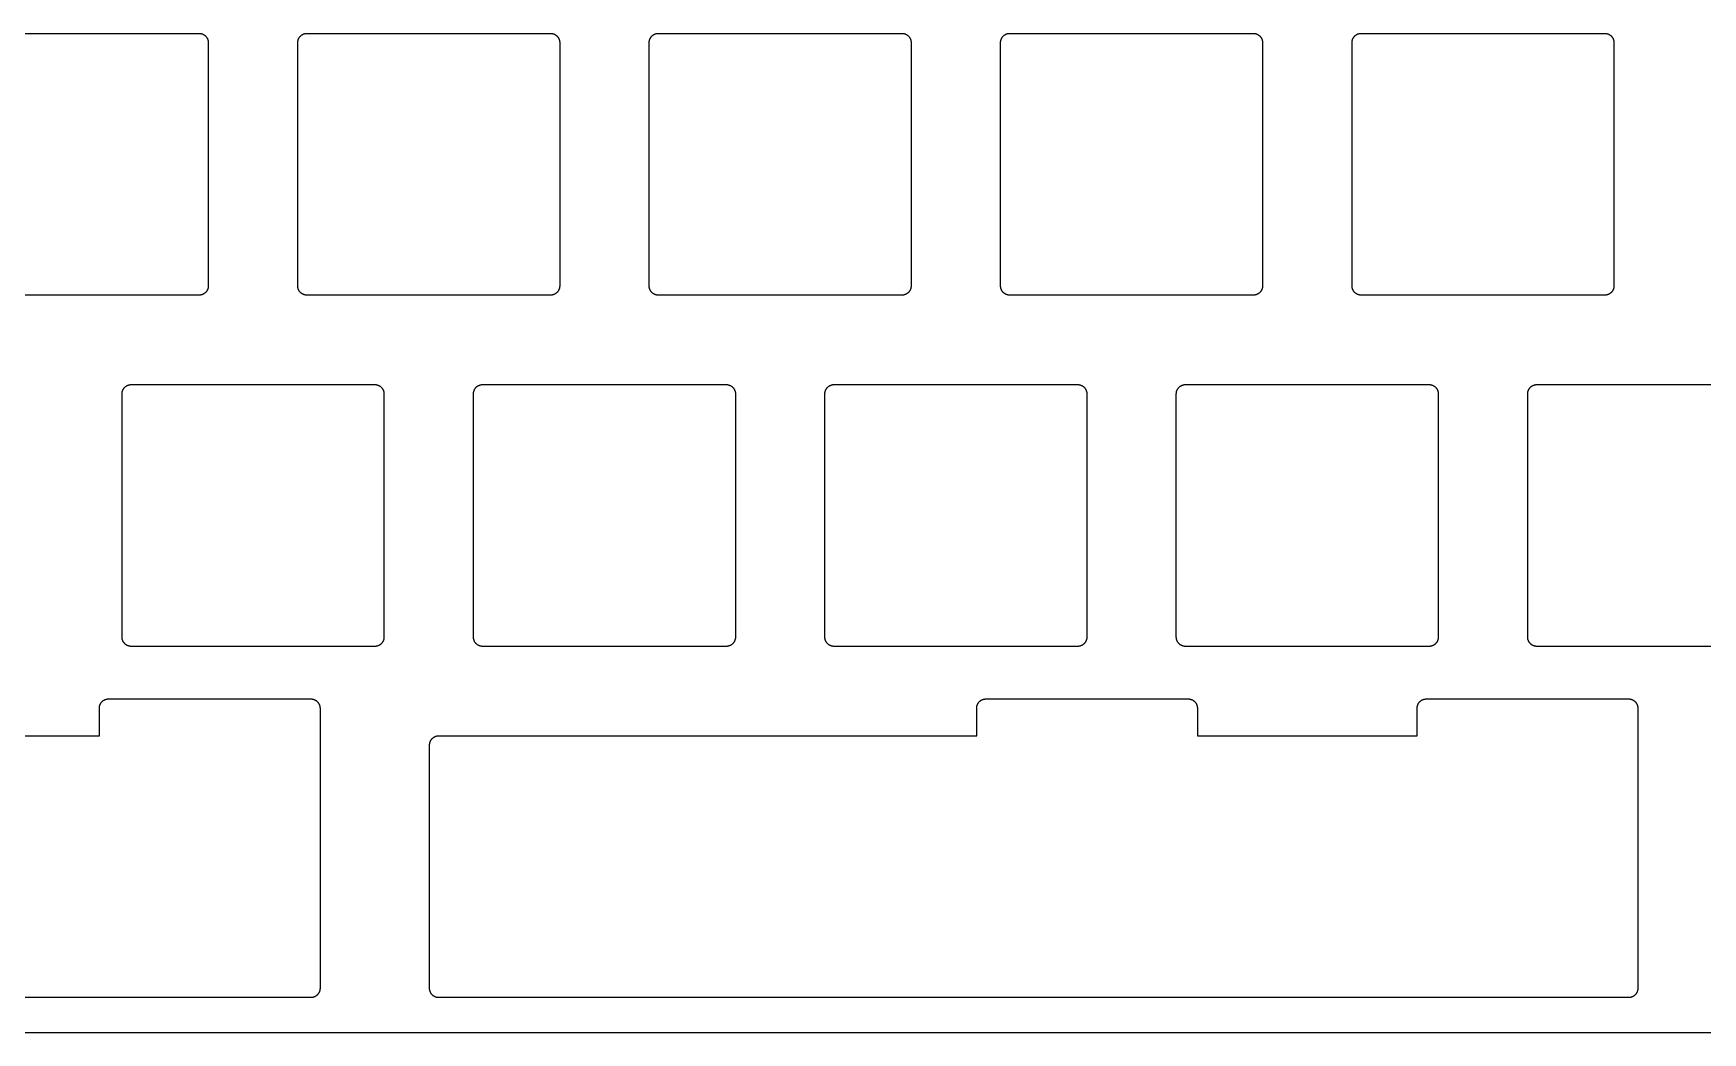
# Model space of a CAD drawing. Header units: millimetres. Extents: x -9 to 295, y -114 to 14.
# Drawn here: x 88.1 to 178.6, y -109 to -54.8 of the extents above; entities that cross this region are included whole.
import ezdxf

# ---------------------------------------------------------------- set-up
doc = ezdxf.new("R2010")
doc.units = ezdxf.units.MM
doc.layers.add('Layer 01', color=18, linetype='Continuous', true_color=0x000000)

msp = doc.modelspace()

# ---------------------------------------------------------------- linework, layer by layer
at = {"layer": 'Layer 01'}
for points in [[(83.888, -54.832), (97.088, -54.832), (97.105, -54.832), (97.122, -54.833), (97.139, -54.834), (97.156, -54.836), (97.172, -54.839), (97.189, -54.842), (97.206, -54.846), (97.222, -54.85), (97.239, -54.855), (97.255, -54.86), (97.271, -54.866), (97.287, -54.873), (97.302, -54.88), (97.318, -54.888), (97.333, -54.896), (97.347, -54.904), (97.362, -54.914), (97.376, -54.923), (97.39, -54.933), (97.403, -54.944), (97.416, -54.955), (97.429, -54.966), (97.441, -54.978), (97.453, -54.99), (97.464, -55.003), (97.475, -55.016), (97.486, -55.029), (97.496, -55.043), (97.506, -55.057), (97.515, -55.072), (97.523, -55.087), (97.531, -55.102), (97.539, -55.117), (97.546, -55.132), (97.553, -55.148), (97.559, -55.164), (97.564, -55.18), (97.569, -55.197), (97.573, -55.213), (97.577, -55.23), (97.58, -55.247), (97.583, -55.264), (97.585, -55.28), (97.586, -55.297), (97.587, -55.315), (97.588, -55.332), (97.588, -68.532), (97.587, -68.549), (97.586, -68.566), (97.585, -68.583), (97.583, -68.6), (97.58, -68.617), (97.577, -68.633), (97.573, -68.65), (97.569, -68.667), (97.564, -68.683), (97.559, -68.699), (97.553, -68.715), (97.546, -68.731), (97.539, -68.746), (97.531, -68.762), (97.523, -68.777), (97.515, -68.791), (97.506, -68.806), (97.496, -68.82), (97.486, -68.834), (97.475, -68.847), (97.464, -68.86), (97.453, -68.873), (97.441, -68.885), (97.429, -68.897), (97.416, -68.908), (97.403, -68.919), (97.39, -68.93), (97.376, -68.94), (97.362, -68.95), (97.347, -68.959), (97.333, -68.967), (97.318, -68.976), (97.302, -68.983), (97.287, -68.99), (97.271, -68.997), (97.255, -69.003), (97.239, -69.008), (97.222, -69.013), (97.206, -69.017), (97.189, -69.021), (97.172, -69.024), (97.156, -69.027), (97.139, -69.029), (97.122, -69.03), (97.105, -69.031), (97.088, -69.032), (83.888, -69.032)], [(182.813, -88.082), (169.613, -88.082), (169.596, -88.081), (169.579, -88.08), (169.562, -88.079), (169.545, -88.077), (169.529, -88.074), (169.512, -88.071), (169.495, -88.067), (169.479, -88.063), (169.462, -88.058), (169.446, -88.053), (169.43, -88.047), (169.414, -88.04), (169.399, -88.033), (169.383, -88.026), (169.368, -88.017), (169.354, -88.009), (169.339, -88), (169.325, -87.99), (169.311, -87.98), (169.298, -87.969), (169.285, -87.958), (169.272, -87.947), (169.26, -87.935), (169.248, -87.923), (169.237, -87.91), (169.226, -87.897), (169.215, -87.884), (169.205, -87.87), (169.195, -87.856), (169.186, -87.841), (169.178, -87.827), (169.17, -87.812), (169.162, -87.796), (169.155, -87.781), (169.148, -87.765), (169.142, -87.749), (169.137, -87.733), (169.132, -87.716), (169.128, -87.7), (169.124, -87.683), (169.121, -87.667), (169.118, -87.65), (169.116, -87.633), (169.115, -87.616), (169.114, -87.599), (169.113, -87.582), (169.113, -74.382), (169.114, -74.365), (169.115, -74.347), (169.116, -74.33), (169.118, -74.314), (169.121, -74.297), (169.124, -74.28), (169.128, -74.263), (169.132, -74.247), (169.137, -74.23), (169.142, -74.214), (169.148, -74.198), (169.155, -74.182), (169.162, -74.167), (169.17, -74.152), (169.178, -74.137), (169.186, -74.122), (169.195, -74.107), (169.205, -74.093), (169.215, -74.079), (169.226, -74.066), (169.237, -74.053), (169.248, -74.04), (169.26, -74.028), (169.272, -74.016), (169.285, -74.005), (169.298, -73.994), (169.311, -73.983), (169.325, -73.973), (169.339, -73.964), (169.354, -73.954), (169.368, -73.946), (169.383, -73.938), (169.399, -73.93), (169.414, -73.923), (169.43, -73.916), (169.446, -73.91), (169.462, -73.905), (169.479, -73.9), (169.495, -73.896), (169.512, -73.892), (169.529, -73.889), (169.545, -73.886), (169.562, -73.884), (169.579, -73.883), (169.596, -73.882), (169.613, -73.882), (182.813, -73.882)], [(79.768, -92.932), (91.682, -92.932), (91.682, -91.432), (91.682, -91.415), (91.683, -91.397), (91.684, -91.38), (91.686, -91.364), (91.689, -91.347), (91.692, -91.33), (91.696, -91.313), (91.7, -91.297), (91.705, -91.28), (91.711, -91.264), (91.717, -91.248), (91.723, -91.232), (91.73, -91.217), (91.738, -91.202), (91.746, -91.187), (91.755, -91.172), (91.764, -91.157), (91.773, -91.143), (91.783, -91.129), (91.794, -91.116), (91.805, -91.103), (91.816, -91.09), (91.828, -91.078), (91.84, -91.066), (91.853, -91.055), (91.866, -91.044), (91.88, -91.033), (91.893, -91.023), (91.908, -91.014), (91.922, -91.004), (91.937, -90.996), (91.952, -90.988), (91.967, -90.98), (91.983, -90.973), (91.998, -90.966), (92.014, -90.96), (92.03, -90.955), (92.047, -90.95), (92.063, -90.946), (92.08, -90.942), (92.097, -90.939), (92.114, -90.936), (92.131, -90.934), (92.148, -90.933), (92.165, -90.932), (92.182, -90.932), (103.144, -90.932), (103.161, -90.932), (103.178, -90.933), (103.195, -90.934), (103.212, -90.936), (103.229, -90.939), (103.246, -90.942), (103.263, -90.946), (103.279, -90.95), (103.295, -90.955), (103.312, -90.96), (103.328, -90.966), (103.343, -90.973), (103.359, -90.98), (103.374, -90.988), (103.389, -90.996), (103.404, -91.004), (103.418, -91.014), (103.433, -91.023), (103.446, -91.033), (103.46, -91.044), (103.473, -91.055), (103.486, -91.066), (103.498, -91.078), (103.51, -91.09), (103.521, -91.103), (103.532, -91.116), (103.543, -91.129), (103.553, -91.143), (103.562, -91.157), (103.571, -91.172), (103.58, -91.187), (103.588, -91.202), (103.596, -91.217), (103.603, -91.232), (103.609, -91.248), (103.615, -91.264), (103.621, -91.28), (103.626, -91.297), (103.63, -91.313), (103.634, -91.33), (103.637, -91.347), (103.64, -91.364), (103.642, -91.38), (103.643, -91.397), (103.644, -91.415), (103.644, -91.432), (103.644, -106.632), (103.644, -106.649), (103.643, -106.666), (103.642, -106.683), (103.64, -106.7), (103.637, -106.717), (103.634, -106.733), (103.63, -106.75), (103.626, -106.767), (103.621, -106.783), (103.615, -106.799), (103.609, -106.815), (103.603, -106.831), (103.596, -106.846), (103.588, -106.862), (103.58, -106.877), (103.571, -106.891), (103.562, -106.906), (103.553, -106.92), (103.543, -106.934), (103.532, -106.947), (103.521, -106.96), (103.51, -106.973), (103.498, -106.985), (103.486, -106.997), (103.473, -107.008), (103.46, -107.019), (103.446, -107.03), (103.433, -107.04), (103.418, -107.05), (103.404, -107.059), (103.389, -107.067), (103.374, -107.076), (103.359, -107.083), (103.343, -107.09), (103.328, -107.097), (103.312, -107.103), (103.295, -107.108), (103.279, -107.113), (103.263, -107.117), (103.246, -107.121), (103.229, -107.124), (103.212, -107.127), (103.195, -107.129), (103.178, -107.13), (103.161, -107.131), (103.144, -107.132), (68.306, -107.132)], [(48.416, -109.032), (218.284, -109.032)]]:
    msp.add_lwpolyline(points, dxfattribs=at)
for points in [[(116.138, -54.832), (116.155, -54.832), (116.172, -54.833), (116.189, -54.834), (116.206, -54.836), (116.222, -54.839), (116.239, -54.842), (116.256, -54.846), (116.272, -54.85), (116.289, -54.855), (116.305, -54.86), (116.321, -54.866), (116.337, -54.873), (116.352, -54.88), (116.368, -54.888), (116.383, -54.896), (116.397, -54.904), (116.412, -54.914), (116.426, -54.923), (116.44, -54.933), (116.453, -54.944), (116.466, -54.955), (116.479, -54.966), (116.491, -54.978), (116.503, -54.99), (116.514, -55.003), (116.525, -55.016), (116.536, -55.029), (116.546, -55.043), (116.556, -55.057), (116.565, -55.072), (116.573, -55.087), (116.581, -55.102), (116.589, -55.117), (116.596, -55.132), (116.603, -55.148), (116.609, -55.164), (116.614, -55.18), (116.619, -55.197), (116.623, -55.213), (116.627, -55.23), (116.63, -55.247), (116.633, -55.264), (116.635, -55.28), (116.636, -55.297), (116.637, -55.315), (116.638, -55.332), (116.638, -68.532), (116.637, -68.549), (116.636, -68.566), (116.635, -68.583), (116.633, -68.6), (116.63, -68.617), (116.627, -68.633), (116.623, -68.65), (116.619, -68.667), (116.614, -68.683), (116.609, -68.699), (116.603, -68.715), (116.596, -68.731), (116.589, -68.746), (116.581, -68.762), (116.573, -68.777), (116.565, -68.791), (116.556, -68.806), (116.546, -68.82), (116.536, -68.834), (116.525, -68.847), (116.514, -68.86), (116.503, -68.873), (116.491, -68.885), (116.479, -68.897), (116.466, -68.908), (116.453, -68.919), (116.44, -68.93), (116.426, -68.94), (116.412, -68.95), (116.397, -68.959), (116.383, -68.967), (116.368, -68.976), (116.352, -68.983), (116.337, -68.99), (116.321, -68.997), (116.305, -69.003), (116.289, -69.008), (116.272, -69.013), (116.256, -69.017), (116.239, -69.021), (116.222, -69.024), (116.206, -69.027), (116.189, -69.029), (116.172, -69.03), (116.155, -69.031), (116.138, -69.032), (102.938, -69.032), (102.92, -69.031), (102.903, -69.03), (102.886, -69.029), (102.869, -69.027), (102.853, -69.024), (102.836, -69.021), (102.819, -69.017), (102.803, -69.013), (102.786, -69.008), (102.77, -69.003), (102.754, -68.997), (102.738, -68.99), (102.723, -68.983), (102.707, -68.976), (102.692, -68.967), (102.678, -68.959), (102.663, -68.95), (102.649, -68.94), (102.635, -68.93), (102.622, -68.919), (102.609, -68.908), (102.596, -68.897), (102.584, -68.885), (102.572, -68.873), (102.561, -68.86), (102.55, -68.847), (102.539, -68.834), (102.529, -68.82), (102.519, -68.806), (102.51, -68.791), (102.502, -68.777), (102.494, -68.762), (102.486, -68.746), (102.479, -68.731), (102.472, -68.715), (102.466, -68.699), (102.461, -68.683), (102.456, -68.667), (102.452, -68.65), (102.448, -68.633), (102.445, -68.617), (102.442, -68.6), (102.44, -68.583), (102.439, -68.566), (102.438, -68.549), (102.438, -68.532), (102.438, -55.332), (102.438, -55.315), (102.439, -55.297), (102.44, -55.28), (102.442, -55.264), (102.445, -55.247), (102.448, -55.23), (102.452, -55.213), (102.456, -55.197), (102.461, -55.18), (102.466, -55.164), (102.472, -55.148), (102.479, -55.132), (102.486, -55.117), (102.494, -55.102), (102.502, -55.087), (102.51, -55.072), (102.519, -55.057), (102.529, -55.043), (102.539, -55.029), (102.55, -55.016), (102.561, -55.003), (102.572, -54.99), (102.584, -54.978), (102.596, -54.966), (102.609, -54.955), (102.622, -54.944), (102.635, -54.933), (102.649, -54.923), (102.663, -54.914), (102.678, -54.904), (102.692, -54.896), (102.707, -54.888), (102.723, -54.88), (102.738, -54.873), (102.754, -54.866), (102.77, -54.86), (102.786, -54.855), (102.803, -54.85), (102.819, -54.846), (102.836, -54.842), (102.853, -54.839), (102.869, -54.836), (102.886, -54.834), (102.903, -54.833), (102.92, -54.832), (102.938, -54.832)], [(135.188, -54.832), (135.205, -54.832), (135.222, -54.833), (135.239, -54.834), (135.256, -54.836), (135.272, -54.839), (135.289, -54.842), (135.306, -54.846), (135.322, -54.85), (135.339, -54.855), (135.355, -54.86), (135.371, -54.866), (135.387, -54.873), (135.402, -54.88), (135.418, -54.888), (135.433, -54.896), (135.447, -54.904), (135.462, -54.914), (135.476, -54.923), (135.49, -54.933), (135.503, -54.944), (135.516, -54.955), (135.529, -54.966), (135.541, -54.978), (135.553, -54.99), (135.564, -55.003), (135.575, -55.016), (135.586, -55.029), (135.596, -55.043), (135.606, -55.057), (135.615, -55.072), (135.623, -55.087), (135.631, -55.102), (135.639, -55.117), (135.646, -55.132), (135.653, -55.148), (135.659, -55.164), (135.664, -55.18), (135.669, -55.197), (135.673, -55.213), (135.677, -55.23), (135.68, -55.247), (135.683, -55.264), (135.685, -55.28), (135.686, -55.297), (135.687, -55.315), (135.688, -55.332), (135.688, -68.532), (135.687, -68.549), (135.686, -68.566), (135.685, -68.583), (135.683, -68.6), (135.68, -68.617), (135.677, -68.633), (135.673, -68.65), (135.669, -68.667), (135.664, -68.683), (135.659, -68.699), (135.653, -68.715), (135.646, -68.731), (135.639, -68.746), (135.631, -68.762), (135.623, -68.777), (135.615, -68.791), (135.606, -68.806), (135.596, -68.82), (135.586, -68.834), (135.575, -68.847), (135.564, -68.86), (135.553, -68.873), (135.541, -68.885), (135.529, -68.897), (135.516, -68.908), (135.503, -68.919), (135.49, -68.93), (135.476, -68.94), (135.462, -68.95), (135.447, -68.959), (135.433, -68.967), (135.418, -68.976), (135.402, -68.983), (135.387, -68.99), (135.371, -68.997), (135.355, -69.003), (135.339, -69.008), (135.322, -69.013), (135.306, -69.017), (135.289, -69.021), (135.272, -69.024), (135.256, -69.027), (135.239, -69.029), (135.222, -69.03), (135.205, -69.031), (135.188, -69.032), (121.988, -69.032), (121.97, -69.031), (121.953, -69.03), (121.936, -69.029), (121.919, -69.027), (121.903, -69.024), (121.886, -69.021), (121.869, -69.017), (121.853, -69.013), (121.836, -69.008), (121.82, -69.003), (121.804, -68.997), (121.788, -68.99), (121.773, -68.983), (121.757, -68.976), (121.742, -68.967), (121.728, -68.959), (121.713, -68.95), (121.699, -68.94), (121.685, -68.93), (121.672, -68.919), (121.659, -68.908), (121.646, -68.897), (121.634, -68.885), (121.622, -68.873), (121.611, -68.86), (121.6, -68.847), (121.589, -68.834), (121.579, -68.82), (121.569, -68.806), (121.56, -68.791), (121.552, -68.777), (121.544, -68.762), (121.536, -68.746), (121.529, -68.731), (121.522, -68.715), (121.516, -68.699), (121.511, -68.683), (121.506, -68.667), (121.502, -68.65), (121.498, -68.633), (121.495, -68.617), (121.492, -68.6), (121.49, -68.583), (121.489, -68.566), (121.488, -68.549), (121.488, -68.532), (121.488, -55.332), (121.488, -55.315), (121.489, -55.297), (121.49, -55.28), (121.492, -55.264), (121.495, -55.247), (121.498, -55.23), (121.502, -55.213), (121.506, -55.197), (121.511, -55.18), (121.516, -55.164), (121.522, -55.148), (121.529, -55.132), (121.536, -55.117), (121.544, -55.102), (121.552, -55.087), (121.56, -55.072), (121.569, -55.057), (121.579, -55.043), (121.589, -55.029), (121.6, -55.016), (121.611, -55.003), (121.622, -54.99), (121.634, -54.978), (121.646, -54.966), (121.659, -54.955), (121.672, -54.944), (121.685, -54.933), (121.699, -54.923), (121.713, -54.914), (121.728, -54.904), (121.742, -54.896), (121.757, -54.888), (121.773, -54.88), (121.788, -54.873), (121.804, -54.866), (121.82, -54.86), (121.836, -54.855), (121.853, -54.85), (121.869, -54.846), (121.886, -54.842), (121.903, -54.839), (121.919, -54.836), (121.936, -54.834), (121.953, -54.833), (121.97, -54.832), (121.988, -54.832)], [(154.238, -54.832), (154.255, -54.832), (154.272, -54.833), (154.289, -54.834), (154.306, -54.836), (154.322, -54.839), (154.339, -54.842), (154.356, -54.846), (154.372, -54.85), (154.389, -54.855), (154.405, -54.86), (154.421, -54.866), (154.437, -54.873), (154.452, -54.88), (154.468, -54.888), (154.483, -54.896), (154.497, -54.904), (154.512, -54.914), (154.526, -54.923), (154.54, -54.933), (154.553, -54.944), (154.566, -54.955), (154.579, -54.966), (154.591, -54.978), (154.603, -54.99), (154.614, -55.003), (154.625, -55.016), (154.636, -55.029), (154.646, -55.043), (154.656, -55.057), (154.665, -55.072), (154.673, -55.087), (154.681, -55.102), (154.689, -55.117), (154.696, -55.132), (154.703, -55.148), (154.709, -55.164), (154.714, -55.18), (154.719, -55.197), (154.723, -55.213), (154.727, -55.23), (154.73, -55.247), (154.733, -55.264), (154.735, -55.28), (154.736, -55.297), (154.737, -55.315), (154.738, -55.332), (154.738, -68.532), (154.737, -68.549), (154.736, -68.566), (154.735, -68.583), (154.733, -68.6), (154.73, -68.617), (154.727, -68.633), (154.723, -68.65), (154.719, -68.667), (154.714, -68.683), (154.709, -68.699), (154.703, -68.715), (154.696, -68.731), (154.689, -68.746), (154.681, -68.762), (154.673, -68.777), (154.665, -68.791), (154.656, -68.806), (154.646, -68.82), (154.636, -68.834), (154.625, -68.847), (154.614, -68.86), (154.603, -68.873), (154.591, -68.885), (154.579, -68.897), (154.566, -68.908), (154.553, -68.919), (154.54, -68.93), (154.526, -68.94), (154.512, -68.95), (154.497, -68.959), (154.483, -68.967), (154.468, -68.976), (154.452, -68.983), (154.437, -68.99), (154.421, -68.997), (154.405, -69.003), (154.389, -69.008), (154.372, -69.013), (154.356, -69.017), (154.339, -69.021), (154.322, -69.024), (154.306, -69.027), (154.289, -69.029), (154.272, -69.03), (154.255, -69.031), (154.238, -69.032), (141.038, -69.032), (141.02, -69.031), (141.003, -69.03), (140.986, -69.029), (140.969, -69.027), (140.953, -69.024), (140.936, -69.021), (140.919, -69.017), (140.903, -69.013), (140.886, -69.008), (140.87, -69.003), (140.854, -68.997), (140.838, -68.99), (140.823, -68.983), (140.807, -68.976), (140.792, -68.967), (140.778, -68.959), (140.763, -68.95), (140.749, -68.94), (140.735, -68.93), (140.722, -68.919), (140.709, -68.908), (140.696, -68.897), (140.684, -68.885), (140.672, -68.873), (140.661, -68.86), (140.65, -68.847), (140.639, -68.834), (140.629, -68.82), (140.619, -68.806), (140.61, -68.791), (140.602, -68.777), (140.594, -68.762), (140.586, -68.746), (140.579, -68.731), (140.572, -68.715), (140.566, -68.699), (140.561, -68.683), (140.556, -68.667), (140.552, -68.65), (140.548, -68.633), (140.545, -68.617), (140.542, -68.6), (140.54, -68.583), (140.539, -68.566), (140.538, -68.549), (140.538, -68.532), (140.538, -55.332), (140.538, -55.315), (140.539, -55.297), (140.54, -55.28), (140.542, -55.264), (140.545, -55.247), (140.548, -55.23), (140.552, -55.213), (140.556, -55.197), (140.561, -55.18), (140.566, -55.164), (140.572, -55.148), (140.579, -55.132), (140.586, -55.117), (140.594, -55.102), (140.602, -55.087), (140.61, -55.072), (140.619, -55.057), (140.629, -55.043), (140.639, -55.029), (140.65, -55.016), (140.661, -55.003), (140.672, -54.99), (140.684, -54.978), (140.696, -54.966), (140.709, -54.955), (140.722, -54.944), (140.735, -54.933), (140.749, -54.923), (140.763, -54.914), (140.778, -54.904), (140.792, -54.896), (140.807, -54.888), (140.823, -54.88), (140.838, -54.873), (140.854, -54.866), (140.87, -54.86), (140.886, -54.855), (140.903, -54.85), (140.919, -54.846), (140.936, -54.842), (140.953, -54.839), (140.969, -54.836), (140.986, -54.834), (141.003, -54.833), (141.02, -54.832), (141.038, -54.832)], [(173.288, -54.832), (173.305, -54.832), (173.322, -54.833), (173.339, -54.834), (173.356, -54.836), (173.372, -54.839), (173.389, -54.842), (173.406, -54.846), (173.422, -54.85), (173.439, -54.855), (173.455, -54.86), (173.471, -54.866), (173.487, -54.873), (173.502, -54.88), (173.518, -54.888), (173.533, -54.896), (173.547, -54.904), (173.562, -54.914), (173.576, -54.923), (173.59, -54.933), (173.603, -54.944), (173.616, -54.955), (173.629, -54.966), (173.641, -54.978), (173.653, -54.99), (173.664, -55.003), (173.675, -55.016), (173.686, -55.029), (173.696, -55.043), (173.706, -55.057), (173.715, -55.072), (173.723, -55.087), (173.731, -55.102), (173.739, -55.117), (173.746, -55.132), (173.753, -55.148), (173.759, -55.164), (173.764, -55.18), (173.769, -55.197), (173.773, -55.213), (173.777, -55.23), (173.78, -55.247), (173.783, -55.264), (173.785, -55.28), (173.786, -55.297), (173.787, -55.315), (173.788, -55.332), (173.788, -68.532), (173.787, -68.549), (173.786, -68.566), (173.785, -68.583), (173.783, -68.6), (173.78, -68.617), (173.777, -68.633), (173.773, -68.65), (173.769, -68.667), (173.764, -68.683), (173.759, -68.699), (173.753, -68.715), (173.746, -68.731), (173.739, -68.746), (173.731, -68.762), (173.723, -68.777), (173.715, -68.791), (173.706, -68.806), (173.696, -68.82), (173.686, -68.834), (173.675, -68.847), (173.664, -68.86), (173.653, -68.873), (173.641, -68.885), (173.629, -68.897), (173.616, -68.908), (173.603, -68.919), (173.59, -68.93), (173.576, -68.94), (173.562, -68.95), (173.547, -68.959), (173.533, -68.967), (173.518, -68.976), (173.502, -68.983), (173.487, -68.99), (173.471, -68.997), (173.455, -69.003), (173.439, -69.008), (173.422, -69.013), (173.406, -69.017), (173.389, -69.021), (173.372, -69.024), (173.356, -69.027), (173.339, -69.029), (173.322, -69.03), (173.305, -69.031), (173.288, -69.032), (160.088, -69.032), (160.07, -69.031), (160.053, -69.03), (160.036, -69.029), (160.019, -69.027), (160.003, -69.024), (159.986, -69.021), (159.969, -69.017), (159.953, -69.013), (159.936, -69.008), (159.92, -69.003), (159.904, -68.997), (159.888, -68.99), (159.873, -68.983), (159.857, -68.976), (159.842, -68.967), (159.828, -68.959), (159.813, -68.95), (159.799, -68.94), (159.785, -68.93), (159.772, -68.919), (159.759, -68.908), (159.746, -68.897), (159.734, -68.885), (159.722, -68.873), (159.711, -68.86), (159.7, -68.847), (159.689, -68.834), (159.679, -68.82), (159.669, -68.806), (159.66, -68.791), (159.652, -68.777), (159.644, -68.762), (159.636, -68.746), (159.629, -68.731), (159.622, -68.715), (159.616, -68.699), (159.611, -68.683), (159.606, -68.667), (159.602, -68.65), (159.598, -68.633), (159.595, -68.617), (159.592, -68.6), (159.59, -68.583), (159.589, -68.566), (159.588, -68.549), (159.588, -68.532), (159.588, -55.332), (159.588, -55.315), (159.589, -55.297), (159.59, -55.28), (159.592, -55.264), (159.595, -55.247), (159.598, -55.23), (159.602, -55.213), (159.606, -55.197), (159.611, -55.18), (159.616, -55.164), (159.622, -55.148), (159.629, -55.132), (159.636, -55.117), (159.644, -55.102), (159.652, -55.087), (159.66, -55.072), (159.669, -55.057), (159.679, -55.043), (159.689, -55.029), (159.7, -55.016), (159.711, -55.003), (159.722, -54.99), (159.734, -54.978), (159.746, -54.966), (159.759, -54.955), (159.772, -54.944), (159.785, -54.933), (159.799, -54.923), (159.813, -54.914), (159.828, -54.904), (159.842, -54.896), (159.857, -54.888), (159.873, -54.88), (159.888, -54.873), (159.904, -54.866), (159.92, -54.86), (159.936, -54.855), (159.953, -54.85), (159.969, -54.846), (159.986, -54.842), (160.003, -54.839), (160.019, -54.836), (160.036, -54.834), (160.053, -54.833), (160.07, -54.832), (160.088, -54.832)], [(106.613, -73.882), (106.631, -73.882), (106.648, -73.883), (106.665, -73.884), (106.682, -73.886), (106.698, -73.889), (106.715, -73.892), (106.732, -73.896), (106.748, -73.9), (106.765, -73.905), (106.781, -73.91), (106.797, -73.916), (106.813, -73.923), (106.828, -73.93), (106.843, -73.938), (106.859, -73.946), (106.873, -73.954), (106.888, -73.964), (106.902, -73.973), (106.916, -73.983), (106.929, -73.994), (106.942, -74.005), (106.955, -74.016), (106.967, -74.028), (106.979, -74.04), (106.99, -74.053), (107.001, -74.066), (107.012, -74.079), (107.022, -74.093), (107.032, -74.107), (107.041, -74.122), (107.049, -74.137), (107.057, -74.152), (107.065, -74.167), (107.072, -74.182), (107.079, -74.198), (107.085, -74.214), (107.09, -74.23), (107.095, -74.247), (107.099, -74.263), (107.103, -74.28), (107.106, -74.297), (107.109, -74.314), (107.111, -74.33), (107.112, -74.347), (107.113, -74.365), (107.113, -74.382), (107.113, -87.582), (107.113, -87.599), (107.112, -87.616), (107.111, -87.633), (107.109, -87.65), (107.106, -87.667), (107.103, -87.683), (107.099, -87.7), (107.095, -87.716), (107.09, -87.733), (107.085, -87.749), (107.079, -87.765), (107.072, -87.781), (107.065, -87.796), (107.057, -87.812), (107.049, -87.827), (107.041, -87.841), (107.032, -87.856), (107.022, -87.87), (107.012, -87.884), (107.001, -87.897), (106.99, -87.91), (106.979, -87.923), (106.967, -87.935), (106.955, -87.947), (106.942, -87.958), (106.929, -87.969), (106.916, -87.98), (106.902, -87.99), (106.888, -88), (106.873, -88.009), (106.859, -88.017), (106.843, -88.026), (106.828, -88.033), (106.813, -88.04), (106.797, -88.047), (106.781, -88.053), (106.765, -88.058), (106.748, -88.063), (106.732, -88.067), (106.715, -88.071), (106.698, -88.074), (106.682, -88.077), (106.665, -88.079), (106.648, -88.08), (106.631, -88.081), (106.613, -88.082), (93.413, -88.082), (93.396, -88.081), (93.379, -88.08), (93.362, -88.079), (93.345, -88.077), (93.329, -88.074), (93.312, -88.071), (93.295, -88.067), (93.279, -88.063), (93.262, -88.058), (93.246, -88.053), (93.23, -88.047), (93.214, -88.04), (93.199, -88.033), (93.183, -88.026), (93.168, -88.017), (93.154, -88.009), (93.139, -88), (93.125, -87.99), (93.111, -87.98), (93.098, -87.969), (93.085, -87.958), (93.072, -87.947), (93.06, -87.935), (93.048, -87.923), (93.037, -87.91), (93.026, -87.897), (93.015, -87.884), (93.005, -87.87), (92.995, -87.856), (92.986, -87.841), (92.978, -87.827), (92.97, -87.812), (92.962, -87.796), (92.955, -87.781), (92.948, -87.765), (92.942, -87.749), (92.937, -87.733), (92.932, -87.716), (92.928, -87.7), (92.924, -87.683), (92.921, -87.667), (92.918, -87.65), (92.916, -87.633), (92.915, -87.616), (92.914, -87.599), (92.913, -87.582), (92.913, -74.382), (92.914, -74.365), (92.915, -74.347), (92.916, -74.33), (92.918, -74.314), (92.921, -74.297), (92.924, -74.28), (92.928, -74.263), (92.932, -74.247), (92.937, -74.23), (92.942, -74.214), (92.948, -74.198), (92.955, -74.182), (92.962, -74.167), (92.97, -74.152), (92.978, -74.137), (92.986, -74.122), (92.995, -74.107), (93.005, -74.093), (93.015, -74.079), (93.026, -74.066), (93.037, -74.053), (93.048, -74.04), (93.06, -74.028), (93.072, -74.016), (93.085, -74.005), (93.098, -73.994), (93.111, -73.983), (93.125, -73.973), (93.139, -73.964), (93.154, -73.954), (93.168, -73.946), (93.183, -73.938), (93.199, -73.93), (93.214, -73.923), (93.23, -73.916), (93.246, -73.91), (93.262, -73.905), (93.279, -73.9), (93.295, -73.896), (93.312, -73.892), (93.329, -73.889), (93.345, -73.886), (93.362, -73.884), (93.379, -73.883), (93.396, -73.882), (93.413, -73.882)], [(125.663, -73.882), (125.681, -73.882), (125.698, -73.883), (125.715, -73.884), (125.732, -73.886), (125.748, -73.889), (125.765, -73.892), (125.782, -73.896), (125.798, -73.9), (125.815, -73.905), (125.831, -73.91), (125.847, -73.916), (125.863, -73.923), (125.878, -73.93), (125.893, -73.938), (125.909, -73.946), (125.923, -73.954), (125.938, -73.964), (125.952, -73.973), (125.966, -73.983), (125.979, -73.994), (125.992, -74.005), (126.005, -74.016), (126.017, -74.028), (126.029, -74.04), (126.04, -74.053), (126.051, -74.066), (126.062, -74.079), (126.072, -74.093), (126.082, -74.107), (126.091, -74.122), (126.099, -74.137), (126.107, -74.152), (126.115, -74.167), (126.122, -74.182), (126.129, -74.198), (126.135, -74.214), (126.14, -74.23), (126.145, -74.247), (126.149, -74.263), (126.153, -74.28), (126.156, -74.297), (126.159, -74.314), (126.161, -74.33), (126.162, -74.347), (126.163, -74.365), (126.163, -74.382), (126.163, -87.582), (126.163, -87.599), (126.162, -87.616), (126.161, -87.633), (126.159, -87.65), (126.156, -87.667), (126.153, -87.683), (126.149, -87.7), (126.145, -87.716), (126.14, -87.733), (126.135, -87.749), (126.129, -87.765), (126.122, -87.781), (126.115, -87.796), (126.107, -87.812), (126.099, -87.827), (126.091, -87.841), (126.082, -87.856), (126.072, -87.87), (126.062, -87.884), (126.051, -87.897), (126.04, -87.91), (126.029, -87.923), (126.017, -87.935), (126.005, -87.947), (125.992, -87.958), (125.979, -87.969), (125.966, -87.98), (125.952, -87.99), (125.938, -88), (125.923, -88.009), (125.909, -88.017), (125.893, -88.026), (125.878, -88.033), (125.863, -88.04), (125.847, -88.047), (125.831, -88.053), (125.815, -88.058), (125.798, -88.063), (125.782, -88.067), (125.765, -88.071), (125.748, -88.074), (125.732, -88.077), (125.715, -88.079), (125.698, -88.08), (125.681, -88.081), (125.663, -88.082), (112.463, -88.082), (112.446, -88.081), (112.429, -88.08), (112.412, -88.079), (112.395, -88.077), (112.379, -88.074), (112.362, -88.071), (112.345, -88.067), (112.329, -88.063), (112.312, -88.058), (112.296, -88.053), (112.28, -88.047), (112.264, -88.04), (112.249, -88.033), (112.233, -88.026), (112.218, -88.017), (112.204, -88.009), (112.189, -88), (112.175, -87.99), (112.161, -87.98), (112.148, -87.969), (112.135, -87.958), (112.122, -87.947), (112.11, -87.935), (112.098, -87.923), (112.087, -87.91), (112.076, -87.897), (112.065, -87.884), (112.055, -87.87), (112.045, -87.856), (112.036, -87.841), (112.028, -87.827), (112.02, -87.812), (112.012, -87.796), (112.005, -87.781), (111.998, -87.765), (111.992, -87.749), (111.987, -87.733), (111.982, -87.716), (111.978, -87.7), (111.974, -87.683), (111.971, -87.667), (111.968, -87.65), (111.966, -87.633), (111.965, -87.616), (111.964, -87.599), (111.963, -87.582), (111.963, -74.382), (111.964, -74.365), (111.965, -74.347), (111.966, -74.33), (111.968, -74.314), (111.971, -74.297), (111.974, -74.28), (111.978, -74.263), (111.982, -74.247), (111.987, -74.23), (111.992, -74.214), (111.998, -74.198), (112.005, -74.182), (112.012, -74.167), (112.02, -74.152), (112.028, -74.137), (112.036, -74.122), (112.045, -74.107), (112.055, -74.093), (112.065, -74.079), (112.076, -74.066), (112.087, -74.053), (112.098, -74.04), (112.11, -74.028), (112.122, -74.016), (112.135, -74.005), (112.148, -73.994), (112.161, -73.983), (112.175, -73.973), (112.189, -73.964), (112.204, -73.954), (112.218, -73.946), (112.233, -73.938), (112.249, -73.93), (112.264, -73.923), (112.28, -73.916), (112.296, -73.91), (112.312, -73.905), (112.329, -73.9), (112.345, -73.896), (112.362, -73.892), (112.379, -73.889), (112.395, -73.886), (112.412, -73.884), (112.429, -73.883), (112.446, -73.882), (112.463, -73.882)], [(144.713, -73.882), (144.731, -73.882), (144.748, -73.883), (144.765, -73.884), (144.782, -73.886), (144.798, -73.889), (144.815, -73.892), (144.832, -73.896), (144.848, -73.9), (144.865, -73.905), (144.881, -73.91), (144.897, -73.916), (144.913, -73.923), (144.928, -73.93), (144.943, -73.938), (144.959, -73.946), (144.973, -73.954), (144.988, -73.964), (145.002, -73.973), (145.016, -73.983), (145.029, -73.994), (145.042, -74.005), (145.055, -74.016), (145.067, -74.028), (145.079, -74.04), (145.09, -74.053), (145.101, -74.066), (145.112, -74.079), (145.122, -74.093), (145.132, -74.107), (145.141, -74.122), (145.149, -74.137), (145.157, -74.152), (145.165, -74.167), (145.172, -74.182), (145.179, -74.198), (145.185, -74.214), (145.19, -74.23), (145.195, -74.247), (145.199, -74.263), (145.203, -74.28), (145.206, -74.297), (145.209, -74.314), (145.211, -74.33), (145.212, -74.347), (145.213, -74.365), (145.213, -74.382), (145.213, -87.582), (145.213, -87.599), (145.212, -87.616), (145.211, -87.633), (145.209, -87.65), (145.206, -87.667), (145.203, -87.683), (145.199, -87.7), (145.195, -87.716), (145.19, -87.733), (145.185, -87.749), (145.179, -87.765), (145.172, -87.781), (145.165, -87.796), (145.157, -87.812), (145.149, -87.827), (145.141, -87.841), (145.132, -87.856), (145.122, -87.87), (145.112, -87.884), (145.101, -87.897), (145.09, -87.91), (145.079, -87.923), (145.067, -87.935), (145.055, -87.947), (145.042, -87.958), (145.029, -87.969), (145.016, -87.98), (145.002, -87.99), (144.988, -88), (144.973, -88.009), (144.959, -88.017), (144.943, -88.026), (144.928, -88.033), (144.913, -88.04), (144.897, -88.047), (144.881, -88.053), (144.865, -88.058), (144.848, -88.063), (144.832, -88.067), (144.815, -88.071), (144.798, -88.074), (144.782, -88.077), (144.765, -88.079), (144.748, -88.08), (144.731, -88.081), (144.713, -88.082), (131.513, -88.082), (131.496, -88.081), (131.479, -88.08), (131.462, -88.079), (131.445, -88.077), (131.429, -88.074), (131.412, -88.071), (131.395, -88.067), (131.379, -88.063), (131.362, -88.058), (131.346, -88.053), (131.33, -88.047), (131.314, -88.04), (131.299, -88.033), (131.283, -88.026), (131.268, -88.017), (131.254, -88.009), (131.239, -88), (131.225, -87.99), (131.211, -87.98), (131.198, -87.969), (131.185, -87.958), (131.172, -87.947), (131.16, -87.935), (131.148, -87.923), (131.137, -87.91), (131.126, -87.897), (131.115, -87.884), (131.105, -87.87), (131.095, -87.856), (131.086, -87.841), (131.078, -87.827), (131.07, -87.812), (131.062, -87.796), (131.055, -87.781), (131.048, -87.765), (131.042, -87.749), (131.037, -87.733), (131.032, -87.716), (131.028, -87.7), (131.024, -87.683), (131.021, -87.667), (131.018, -87.65), (131.016, -87.633), (131.015, -87.616), (131.014, -87.599), (131.013, -87.582), (131.013, -74.382), (131.014, -74.365), (131.015, -74.347), (131.016, -74.33), (131.018, -74.314), (131.021, -74.297), (131.024, -74.28), (131.028, -74.263), (131.032, -74.247), (131.037, -74.23), (131.042, -74.214), (131.048, -74.198), (131.055, -74.182), (131.062, -74.167), (131.07, -74.152), (131.078, -74.137), (131.086, -74.122), (131.095, -74.107), (131.105, -74.093), (131.115, -74.079), (131.126, -74.066), (131.137, -74.053), (131.148, -74.04), (131.16, -74.028), (131.172, -74.016), (131.185, -74.005), (131.198, -73.994), (131.211, -73.983), (131.225, -73.973), (131.239, -73.964), (131.254, -73.954), (131.268, -73.946), (131.283, -73.938), (131.299, -73.93), (131.314, -73.923), (131.33, -73.916), (131.346, -73.91), (131.362, -73.905), (131.379, -73.9), (131.395, -73.896), (131.412, -73.892), (131.429, -73.889), (131.445, -73.886), (131.462, -73.884), (131.479, -73.883), (131.496, -73.882), (131.513, -73.882)], [(163.763, -73.882), (163.781, -73.882), (163.798, -73.883), (163.815, -73.884), (163.832, -73.886), (163.848, -73.889), (163.865, -73.892), (163.882, -73.896), (163.898, -73.9), (163.915, -73.905), (163.931, -73.91), (163.947, -73.916), (163.963, -73.923), (163.978, -73.93), (163.993, -73.938), (164.009, -73.946), (164.023, -73.954), (164.038, -73.964), (164.052, -73.973), (164.066, -73.983), (164.079, -73.994), (164.092, -74.005), (164.105, -74.016), (164.117, -74.028), (164.129, -74.04), (164.14, -74.053), (164.151, -74.066), (164.162, -74.079), (164.172, -74.093), (164.182, -74.107), (164.191, -74.122), (164.199, -74.137), (164.207, -74.152), (164.215, -74.167), (164.222, -74.182), (164.229, -74.198), (164.235, -74.214), (164.24, -74.23), (164.245, -74.247), (164.249, -74.263), (164.253, -74.28), (164.256, -74.297), (164.259, -74.314), (164.261, -74.33), (164.262, -74.347), (164.263, -74.365), (164.263, -74.382), (164.263, -87.582), (164.263, -87.599), (164.262, -87.616), (164.261, -87.633), (164.259, -87.65), (164.256, -87.667), (164.253, -87.683), (164.249, -87.7), (164.245, -87.716), (164.24, -87.733), (164.235, -87.749), (164.229, -87.765), (164.222, -87.781), (164.215, -87.796), (164.207, -87.812), (164.199, -87.827), (164.191, -87.841), (164.182, -87.856), (164.172, -87.87), (164.162, -87.884), (164.151, -87.897), (164.14, -87.91), (164.129, -87.923), (164.117, -87.935), (164.105, -87.947), (164.092, -87.958), (164.079, -87.969), (164.066, -87.98), (164.052, -87.99), (164.038, -88), (164.023, -88.009), (164.009, -88.017), (163.993, -88.026), (163.978, -88.033), (163.963, -88.04), (163.947, -88.047), (163.931, -88.053), (163.915, -88.058), (163.898, -88.063), (163.882, -88.067), (163.865, -88.071), (163.848, -88.074), (163.832, -88.077), (163.815, -88.079), (163.798, -88.08), (163.781, -88.081), (163.763, -88.082), (150.563, -88.082), (150.546, -88.081), (150.529, -88.08), (150.512, -88.079), (150.495, -88.077), (150.479, -88.074), (150.462, -88.071), (150.445, -88.067), (150.429, -88.063), (150.412, -88.058), (150.396, -88.053), (150.38, -88.047), (150.364, -88.04), (150.349, -88.033), (150.333, -88.026), (150.318, -88.017), (150.304, -88.009), (150.289, -88), (150.275, -87.99), (150.261, -87.98), (150.248, -87.969), (150.235, -87.958), (150.222, -87.947), (150.21, -87.935), (150.198, -87.923), (150.187, -87.91), (150.176, -87.897), (150.165, -87.884), (150.155, -87.87), (150.145, -87.856), (150.136, -87.841), (150.128, -87.827), (150.12, -87.812), (150.112, -87.796), (150.105, -87.781), (150.098, -87.765), (150.092, -87.749), (150.087, -87.733), (150.082, -87.716), (150.078, -87.7), (150.074, -87.683), (150.071, -87.667), (150.068, -87.65), (150.066, -87.633), (150.065, -87.616), (150.064, -87.599), (150.063, -87.582), (150.063, -74.382), (150.064, -74.365), (150.065, -74.347), (150.066, -74.33), (150.068, -74.314), (150.071, -74.297), (150.074, -74.28), (150.078, -74.263), (150.082, -74.247), (150.087, -74.23), (150.092, -74.214), (150.098, -74.198), (150.105, -74.182), (150.112, -74.167), (150.12, -74.152), (150.128, -74.137), (150.136, -74.122), (150.145, -74.107), (150.155, -74.093), (150.165, -74.079), (150.176, -74.066), (150.187, -74.053), (150.198, -74.04), (150.21, -74.028), (150.222, -74.016), (150.235, -74.005), (150.248, -73.994), (150.261, -73.983), (150.275, -73.973), (150.289, -73.964), (150.304, -73.954), (150.318, -73.946), (150.333, -73.938), (150.349, -73.93), (150.364, -73.923), (150.38, -73.916), (150.396, -73.91), (150.412, -73.905), (150.429, -73.9), (150.445, -73.896), (150.462, -73.892), (150.479, -73.889), (150.495, -73.886), (150.512, -73.884), (150.529, -73.883), (150.546, -73.882), (150.563, -73.882)], [(150.706, -90.932), (150.723, -90.932), (150.74, -90.933), (150.757, -90.934), (150.774, -90.936), (150.791, -90.939), (150.808, -90.942), (150.824, -90.946), (150.841, -90.95), (150.857, -90.955), (150.873, -90.96), (150.889, -90.966), (150.905, -90.973), (150.921, -90.98), (150.936, -90.988), (150.951, -90.996), (150.966, -91.004), (150.98, -91.014), (150.994, -91.023), (151.008, -91.033), (151.021, -91.044), (151.034, -91.055), (151.047, -91.066), (151.059, -91.078), (151.071, -91.09), (151.083, -91.103), (151.094, -91.116), (151.104, -91.129), (151.114, -91.143), (151.124, -91.157), (151.133, -91.172), (151.142, -91.187), (151.15, -91.202), (151.157, -91.217), (151.164, -91.232), (151.171, -91.248), (151.177, -91.264), (151.182, -91.28), (151.187, -91.297), (151.192, -91.313), (151.195, -91.33), (151.199, -91.347), (151.201, -91.364), (151.203, -91.38), (151.205, -91.397), (151.206, -91.415), (151.206, -91.432), (151.206, -92.932), (163.119, -92.932), (163.119, -91.432), (163.12, -91.415), (163.12, -91.397), (163.122, -91.38), (163.124, -91.364), (163.127, -91.347), (163.13, -91.33), (163.134, -91.313), (163.138, -91.297), (163.143, -91.28), (163.148, -91.264), (163.154, -91.248), (163.161, -91.232), (163.168, -91.217), (163.175, -91.202), (163.183, -91.187), (163.192, -91.172), (163.201, -91.157), (163.211, -91.143), (163.221, -91.129), (163.231, -91.116), (163.242, -91.103), (163.254, -91.09), (163.266, -91.078), (163.278, -91.066), (163.291, -91.055), (163.304, -91.044), (163.317, -91.033), (163.331, -91.023), (163.345, -91.014), (163.359, -91.004), (163.374, -90.996), (163.389, -90.988), (163.405, -90.98), (163.42, -90.973), (163.436, -90.966), (163.452, -90.96), (163.468, -90.955), (163.484, -90.95), (163.501, -90.946), (163.518, -90.942), (163.534, -90.939), (163.551, -90.936), (163.568, -90.934), (163.585, -90.933), (163.602, -90.932), (163.619, -90.932), (174.582, -90.932), (174.599, -90.932), (174.616, -90.933), (174.633, -90.934), (174.65, -90.936), (174.667, -90.939), (174.684, -90.942), (174.7, -90.946), (174.717, -90.95), (174.733, -90.955), (174.749, -90.96), (174.765, -90.966), (174.781, -90.973), (174.797, -90.98), (174.812, -90.988), (174.827, -90.996), (174.842, -91.004), (174.856, -91.014), (174.87, -91.023), (174.884, -91.033), (174.897, -91.044), (174.91, -91.055), (174.923, -91.066), (174.935, -91.078), (174.947, -91.09), (174.959, -91.103), (174.97, -91.116), (174.98, -91.129), (174.99, -91.143), (175, -91.157), (175.009, -91.172), (175.018, -91.187), (175.026, -91.202), (175.033, -91.217), (175.04, -91.232), (175.047, -91.248), (175.053, -91.264), (175.058, -91.28), (175.063, -91.297), (175.068, -91.313), (175.071, -91.33), (175.075, -91.347), (175.077, -91.364), (175.079, -91.38), (175.081, -91.397), (175.081, -91.415), (175.082, -91.432), (175.082, -106.632), (175.081, -106.649), (175.081, -106.666), (175.079, -106.683), (175.077, -106.7), (175.075, -106.717), (175.071, -106.733), (175.068, -106.75), (175.063, -106.767), (175.058, -106.783), (175.053, -106.799), (175.047, -106.815), (175.04, -106.831), (175.033, -106.846), (175.026, -106.862), (175.018, -106.877), (175.009, -106.891), (175, -106.906), (174.99, -106.92), (174.98, -106.934), (174.97, -106.947), (174.959, -106.96), (174.947, -106.973), (174.935, -106.985), (174.923, -106.997), (174.91, -107.008), (174.897, -107.019), (174.884, -107.03), (174.87, -107.04), (174.856, -107.05), (174.842, -107.059), (174.827, -107.067), (174.812, -107.076), (174.797, -107.083), (174.781, -107.09), (174.765, -107.097), (174.749, -107.103), (174.733, -107.108), (174.717, -107.113), (174.7, -107.117), (174.684, -107.121), (174.667, -107.124), (174.65, -107.127), (174.633, -107.129), (174.616, -107.13), (174.599, -107.131), (174.582, -107.132), (110.084, -107.132), (110.067, -107.131), (110.05, -107.13), (110.033, -107.129), (110.016, -107.127), (109.999, -107.124), (109.983, -107.121), (109.966, -107.117), (109.949, -107.113), (109.933, -107.108), (109.917, -107.103), (109.901, -107.097), (109.885, -107.09), (109.869, -107.083), (109.854, -107.076), (109.839, -107.067), (109.824, -107.059), (109.81, -107.05), (109.796, -107.04), (109.782, -107.03), (109.769, -107.019), (109.756, -107.008), (109.743, -106.997), (109.731, -106.985), (109.719, -106.973), (109.707, -106.96), (109.696, -106.947), (109.686, -106.934), (109.676, -106.92), (109.666, -106.906), (109.657, -106.891), (109.648, -106.877), (109.64, -106.862), (109.633, -106.846), (109.626, -106.831), (109.619, -106.815), (109.613, -106.799), (109.608, -106.783), (109.603, -106.767), (109.598, -106.75), (109.595, -106.733), (109.592, -106.717), (109.589, -106.7), (109.587, -106.683), (109.585, -106.666), (109.585, -106.649), (109.584, -106.632), (109.584, -93.432), (109.585, -93.415), (109.585, -93.397), (109.587, -93.38), (109.589, -93.364), (109.592, -93.347), (109.595, -93.33), (109.598, -93.313), (109.603, -93.297), (109.608, -93.28), (109.613, -93.264), (109.619, -93.248), (109.626, -93.232), (109.633, -93.217), (109.64, -93.202), (109.648, -93.187), (109.657, -93.172), (109.666, -93.157), (109.676, -93.143), (109.686, -93.129), (109.696, -93.116), (109.707, -93.103), (109.719, -93.09), (109.731, -93.078), (109.743, -93.066), (109.756, -93.055), (109.769, -93.044), (109.782, -93.033), (109.796, -93.023), (109.81, -93.013), (109.824, -93.004), (109.839, -92.996), (109.854, -92.988), (109.869, -92.98), (109.885, -92.973), (109.901, -92.966), (109.917, -92.96), (109.933, -92.955), (109.949, -92.95), (109.966, -92.946), (109.983, -92.942), (109.999, -92.939), (110.016, -92.936), (110.033, -92.934), (110.05, -92.933), (110.067, -92.932), (110.084, -92.932), (139.243, -92.932), (139.243, -91.432), (139.244, -91.415), (139.244, -91.397), (139.246, -91.38), (139.248, -91.364), (139.251, -91.347), (139.254, -91.33), (139.258, -91.313), (139.262, -91.297), (139.267, -91.28), (139.272, -91.264), (139.278, -91.248), (139.285, -91.232), (139.292, -91.217), (139.299, -91.202), (139.307, -91.187), (139.316, -91.172), (139.325, -91.157), (139.335, -91.143), (139.345, -91.129), (139.355, -91.116), (139.366, -91.103), (139.378, -91.09), (139.39, -91.078), (139.402, -91.066), (139.415, -91.055), (139.428, -91.044), (139.441, -91.033), (139.455, -91.023), (139.469, -91.014), (139.484, -91.004), (139.498, -90.996), (139.513, -90.988), (139.529, -90.98), (139.544, -90.973), (139.56, -90.966), (139.576, -90.96), (139.592, -90.955), (139.608, -90.95), (139.625, -90.946), (139.642, -90.942), (139.658, -90.939), (139.675, -90.936), (139.692, -90.934), (139.709, -90.933), (139.726, -90.932), (139.743, -90.932)]]:
    msp.add_lwpolyline(points, close=True, dxfattribs=at)

doc.saveas('drawing.dxf')
